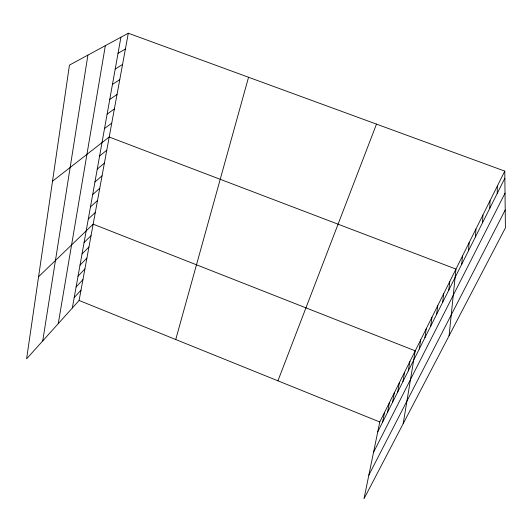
<?xml version="1.0" encoding="UTF-8"?>
<svg xmlns="http://www.w3.org/2000/svg" width="532" height="532" viewBox="0 0 532 532"><rect width="100%" height="100%" fill="white"/><g stroke="black" fill="none" stroke-linecap="round" stroke-linejoin="round"><path stroke-width="0.8" d="M497.24 193.409L497.32 186.1M489.799 208.251L490.025 200.73M482.537 222.755L482.903 215.028M475.435 236.913L475.941 229.006M468.499 250.758L469.131 242.665M461.723 264.284L462.474 256.025M449.081 335.772L455.957 269.092L109.2 137.01L52.508 181.232M448.795 290.066L449.773 281.508M442.637 302.362L443.715 293.657M436.606 314.392L437.783 305.561M430.701 326.176L431.971 317.225M424.915 337.72L426.278 328.65M42.733 340.906L87.906 55.115M419.249 349.032L420.699 339.848M403.183 423.705L415.226 350.827L93.153 224.165L38.583 276.72M58.247 323.656L105.343 45.666M408.25 370.97L409.866 361.587M72.332 307.995L120.917 37.233M402.917 381.617L404.606 372.141M128.312 33.223L69.453 65.11L26.6 358.841L79.102 300.467L128.312 33.223L504.788 171.118L505.4 227.889L363.994 498.777L379.768 421.976L504.788 171.118M397.683 392.051L399.446 382.488M392.556 402.285L394.385 392.643M387.522 412.327L389.424 402.604M382.588 422.175L384.55 412.38M175.74 339.522L248.55 77.266M277.93 380.819L376.49 124.122M377.74 431.838L504.861 178.207M373.517 452.393L505.028 193.163M368.856 475.096L505.207 209.987M74.201 297.588L80.997 290.153M76.103 286.981L82.932 279.652M78.038 276.181L84.901 268.959M80.013 265.175L86.909 258.073M82.028 253.964L88.95 246.981M84.076 242.539L91.032 235.676M88.299 219.018L95.314 212.428M90.467 206.915L97.516 200.464M92.681 194.566L99.763 188.268M94.942 181.971L102.051 175.833M97.25 169.123L104.385 163.151M99.604 156.009L106.772 150.21M104.531 128.538L111.76 123.125M107.112 114.147L114.373 108.94M109.752 99.444L117.04 94.45M112.451 84.408L119.767 79.647M115.205 69.04L122.553 64.512M118.031 53.313L125.399 49.044M79.102 300.467L379.768 421.976"/></g></svg>
